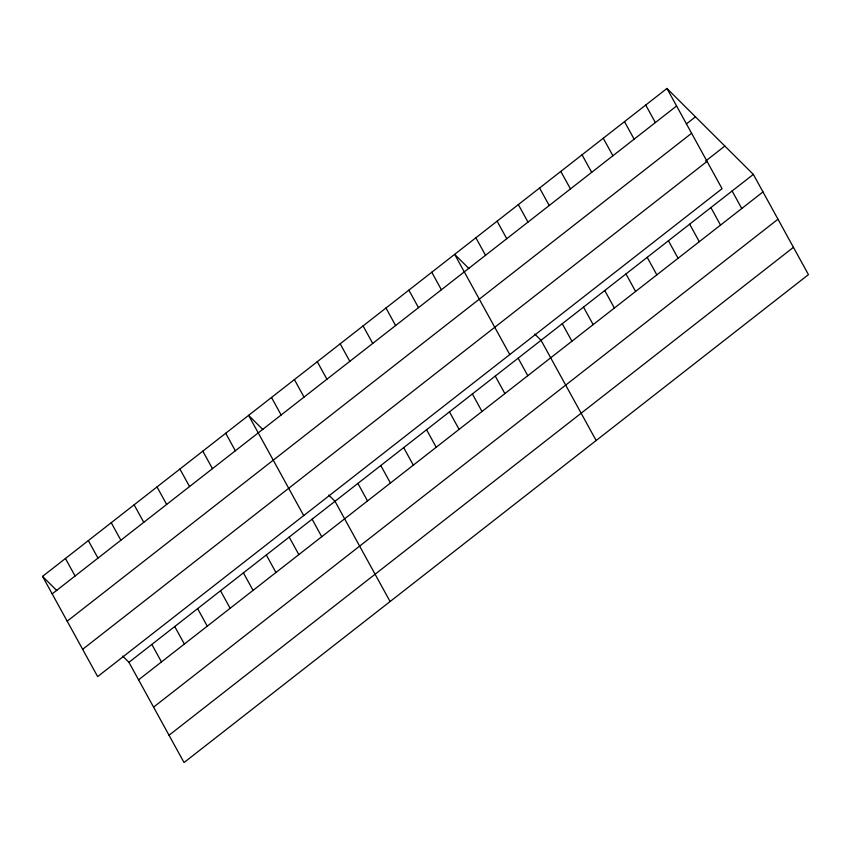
<?xml version="1.0" encoding="UTF-8"?>
<svg xmlns="http://www.w3.org/2000/svg" width="851" height="851" viewBox="0 0 851 851"><rect width="100%" height="100%" fill="white"/><g stroke="black" fill="none" stroke-linecap="round" stroke-linejoin="round"><path stroke-width="1.28" d="M666.961 88.461L722.063 188.688L97.652 676.598L42.55 576.372L666.961 88.461L753.348 174.402L808.45 274.628L184.039 762.539L128.937 662.312L122.704 656.1M52.188 593.892L676.588 105.992M686.374 123.938L695.469 116.821M67.186 621.187L691.597 133.277M705.628 161.052L724.839 146.042M82.643 649.302L707.053 161.403M128.937 662.312L753.348 174.402M138.575 679.832L762.985 191.922M153.584 707.128L777.984 219.218M169.041 735.243L793.451 247.333M468.912 268.533L454.657 254.353L509.76 354.58M534.811 334.081L541.055 340.294L596.147 440.52M262.863 429.542L248.609 415.362L303.701 515.589M328.763 495.091L334.996 501.303L390.098 601.529M42.55 576.372L56.804 590.551M732.115 190.986L741.753 208.516M710.893 207.58L720.52 225.1M645.728 105.056L655.366 122.576M689.661 224.164L699.299 241.695M624.496 121.64L634.133 139.17M668.429 240.759L678.066 258.279M603.263 138.234L612.901 155.754M647.196 257.342L656.834 274.873M582.041 154.818L591.668 172.349M625.974 273.937L635.601 291.457M560.809 171.413L570.447 188.933M604.742 290.521L614.379 308.051M539.577 187.997L549.214 205.527M583.509 307.115L593.147 324.635M518.344 204.591L527.982 222.111M562.277 323.699L571.915 341.23M497.122 221.175L506.749 238.695M475.89 237.769L485.527 255.289M518.153 358.175L527.79 375.706M495.261 376.068L504.898 393.598M431.765 272.246L441.403 289.765M472.369 393.96L481.996 411.48M408.874 290.138L418.501 307.658M449.466 411.852L459.104 429.372M385.971 308.019L395.609 325.55M426.574 429.744L436.212 447.264M363.079 325.912L372.717 343.442M403.682 447.626L413.32 465.157M340.187 343.804L349.814 361.324M380.791 465.518L390.418 483.038M317.285 361.696L326.922 379.216M357.888 483.411L367.526 500.931M294.393 379.578L304.03 397.109M271.501 397.47L281.138 415.001M312.104 519.184L321.731 536.715M289.202 537.077L298.839 554.607M225.706 433.255L235.344 450.775M266.31 554.969L275.947 572.489M202.815 451.147L212.452 468.667M243.418 572.861L253.055 590.381M179.923 469.029L189.55 486.559M220.526 590.754L230.153 608.274M157.02 486.921L166.658 504.452M197.623 608.635L207.261 626.166M134.128 504.813L143.766 522.333M174.732 626.527L184.369 644.058M111.236 522.705L120.874 540.225M151.84 644.42L161.467 661.94M88.344 540.587L97.971 558.118M65.442 558.479L75.079 576.01"/></g></svg>
